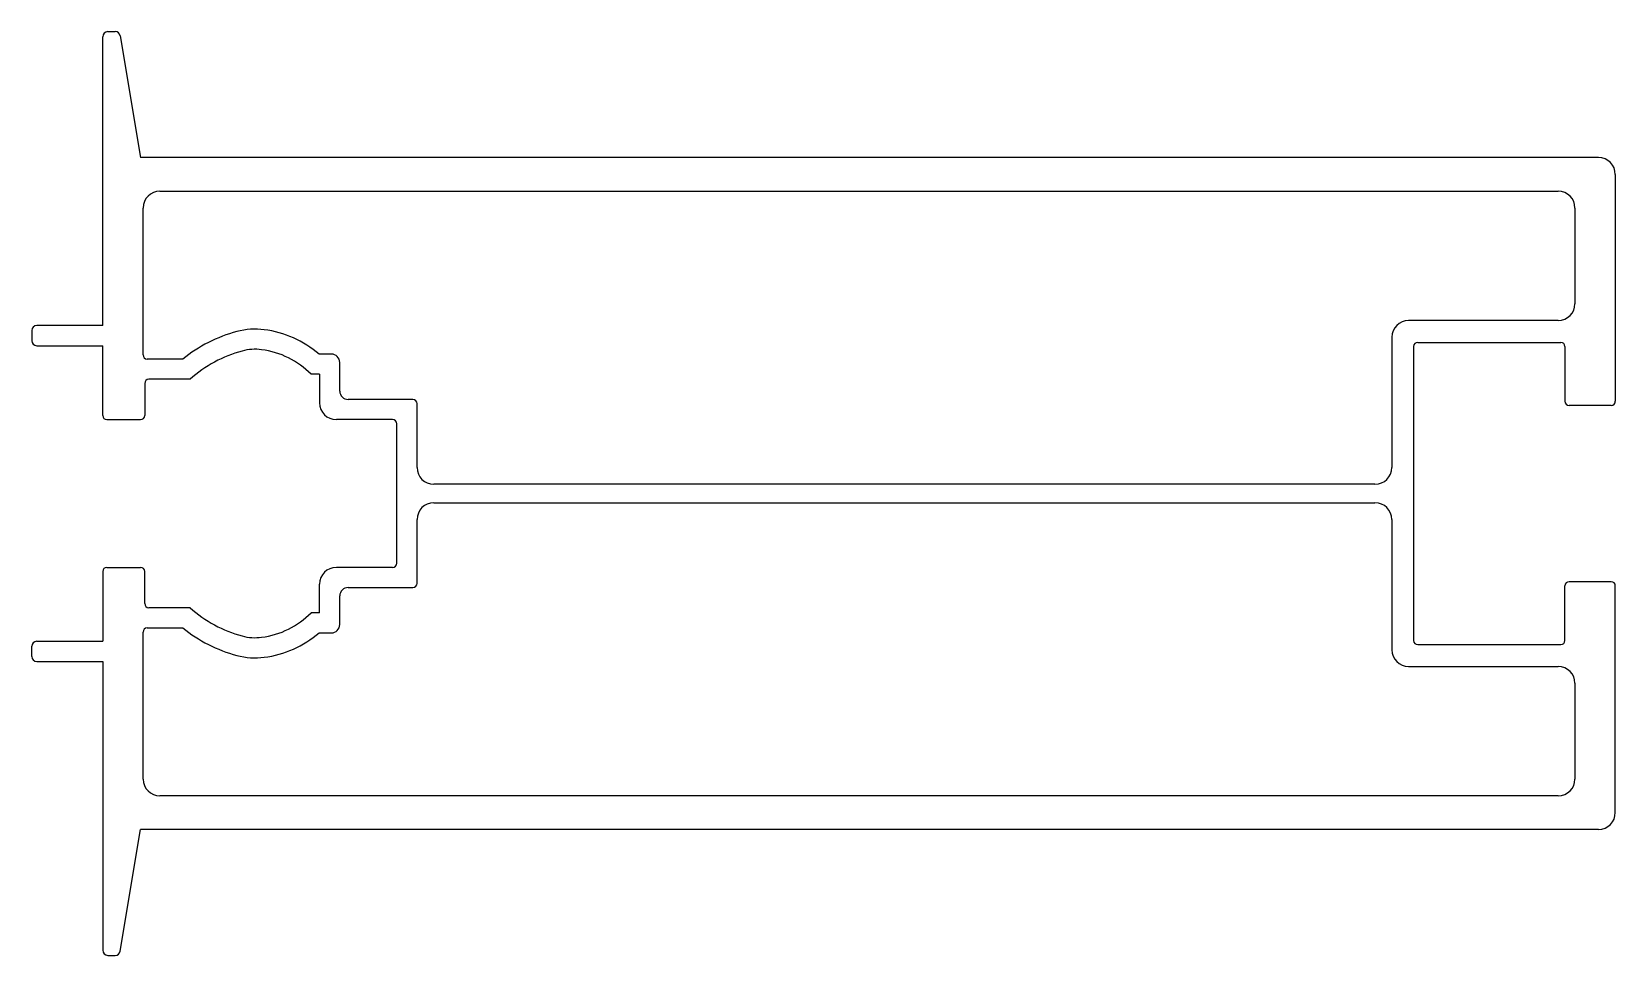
# Model space of a CAD drawing. Extents: x 301.7 to 396, y 755.5 to 810.5.
import ezdxf

# ---------------------------------------------------------------- set-up
doc = ezdxf.new("R2010")
doc.units = 0
doc.layers.get('0').update_dxf_attribs({"linetype": 'CONTINUOUS'})

msp = doc.modelspace()

# ---------------------------------------------------------------- linework, layer by layer
for p, q in [((306.269, 810.511), (306.715, 810.511)), ((305.969, 793.011), (305.969, 810.211)), ((307.01, 810.261), (308.219, 803.011)), ((394.969, 803.011), (308.219, 803.011)), ((395.969, 802.011), (395.969, 788.511)), ((309.369, 801.011), (392.569, 801.011)), ((308.369, 791.261), (308.369, 800.011)), ((393.569, 800.011), (393.569, 794.311)), ((301.74, 792.711), (301.74, 792.111)), ((305.969, 793.011), (302.04, 793.011)), ((392.569, 793.311), (383.669, 793.311)), ((302.04, 791.811), (305.969, 791.811)), ((305.969, 787.661), (305.969, 791.811)), ((382.669, 792.311), (382.669, 784.561)), ((383.969, 791.761), (383.969, 774.261)), ((384.219, 792.011), (392.719, 792.011)), ((392.969, 791.761), (392.969, 788.511)), ((310.726, 791.011), (308.619, 791.011)), ((319.569, 791.311), (318.839, 791.311)), ((320.069, 789.111), (320.069, 790.811)), ((311.169, 789.811), (308.719, 789.811)), ((318.869, 790.111), (318.367, 790.111)), ((318.869, 790.111), (318.869, 788.411)), ((308.469, 789.561), (308.469, 787.661)), ((324.419, 788.611), (320.569, 788.611)), ((324.669, 784.561), (324.669, 788.361)), ((395.719, 788.261), (393.219, 788.261)), ((306.219, 787.411), (308.219, 787.411)), ((323.219, 787.411), (319.869, 787.411)), ((323.469, 778.861), (323.469, 787.161)), ((381.669, 783.561), (325.669, 783.561)), ((325.669, 782.461), (381.669, 782.461)), ((324.669, 777.661), (324.669, 781.461)), ((382.669, 781.461), (382.669, 773.711)), ((305.969, 778.361), (305.969, 774.212)), ((306.219, 778.611), (308.219, 778.611)), ((308.469, 776.461), (308.469, 778.361)), ((323.219, 778.611), (319.869, 778.611)), ((318.869, 775.911), (318.869, 777.611)), ((320.569, 777.411), (324.419, 777.411)), ((392.969, 774.261), (392.969, 777.511)), ((395.719, 777.761), (393.219, 777.761)), ((395.969, 764.011), (395.969, 777.511)), ((320.069, 775.211), (320.069, 776.911)), ((311.169, 776.211), (308.719, 776.211)), ((318.869, 775.911), (318.367, 775.911)), ((308.369, 766.011), (308.369, 774.761)), ((308.619, 775.011), (310.726, 775.011)), ((318.839, 774.711), (319.569, 774.711)), ((301.74, 773.312), (301.74, 773.912)), ((302.04, 774.212), (305.969, 774.212)), ((384.219, 774.011), (392.719, 774.011)), ((302.04, 773.012), (305.969, 773.012)), ((305.969, 773.012), (305.969, 755.811)), ((383.669, 772.711), (392.569, 772.711)), ((393.569, 771.711), (393.569, 766.011)), ((392.569, 765.011), (309.369, 765.011)), ((307.01, 755.762), (308.219, 763.011)), ((394.969, 763.011), (308.219, 763.011)), ((306.269, 755.511), (306.715, 755.511))]:
    msp.add_line(p, q)
for centre, radius, start, end in [((306.269, 810.211), 0.3, 90, 180), ((306.715, 810.211), 0.3, 9.46232, 90), ((394.969, 802.011), 1, 360, 90), ((309.369, 800.011), 1, 90, 180), ((392.569, 800.011), 1, 0, 90), ((392.569, 794.311), 1, 270, 0), ((302.04, 792.711), 0.3, 90, 180), ((316.201, 784.247), 8.703, 104.95549, 128.98789), ((315.039, 788.597), 4.2, 82.67136, 104.95549), ((314.78, 786.579), 6.235, 49.37833, 82.67136), ((383.669, 792.311), 1, 90, 180), ((302.04, 792.111), 0.3, 180, 270), ((315.039, 788.597), 3, 82.67136, 104.95549), ((314.78, 786.579), 5.035, 44.5546, 82.67136), ((384.219, 791.761), 0.25, 90, 180), ((392.719, 791.761), 0.25, 0, 90), ((308.619, 791.261), 0.25, 180, 270), ((316.201, 784.247), 7.503, 104.95549, 132.12727), ((319.569, 790.811), 0.5, 0, 90), ((308.719, 789.561), 0.25, 90, 180), ((320.569, 789.111), 0.5, 180, 270), ((319.869, 788.411), 1, 180, 270), ((324.419, 788.361), 0.25, 0, 90), ((393.219, 788.511), 0.25, 180, 270), ((395.719, 788.511), 0.25, 270, 0), ((306.219, 787.661), 0.25, 180, 270), ((308.219, 787.661), 0.25, 270, 0), ((323.219, 787.161), 0.25, 0, 90), ((325.669, 784.561), 1, 180, 270), ((381.669, 784.561), 1, 270, 0), ((325.669, 781.461), 1, 90, 180), ((381.669, 781.461), 1, 0, 90), ((306.219, 778.361), 0.25, 90, 180), ((308.219, 778.361), 0.25, 0, 90), ((319.869, 777.611), 1, 90, 180), ((323.219, 778.861), 0.25, 270, 0), ((320.569, 776.911), 0.5, 90, 180), ((324.419, 777.661), 0.25, 270, 0), ((393.219, 777.511), 0.25, 90, 180), ((395.719, 777.511), 0.25, 0, 90), ((308.719, 776.461), 0.25, 180, 270), ((316.201, 781.776), 7.503, 227.87273, 255.04451), ((314.78, 779.444), 5.035, 277.32864, 315.4454), ((308.619, 774.761), 0.25, 90, 180), ((316.201, 781.776), 8.703, 231.01211, 255.04451), ((314.78, 779.444), 6.235, 277.32864, 310.62167), ((319.569, 775.211), 0.5, 270, 0), ((302.04, 773.912), 0.3, 90, 180), ((315.039, 777.426), 3, 255.04451, 277.32864), ((383.669, 773.711), 1, 180, 270), ((384.219, 774.261), 0.25, 180, 270), ((392.719, 774.261), 0.25, 270, 0), ((302.04, 773.312), 0.3, 180, 270), ((315.039, 777.426), 4.2, 255.04451, 277.32864), ((392.569, 771.711), 1, 0, 90), ((309.369, 766.011), 1, 180, 270), ((392.569, 766.011), 1, 270, 0), ((394.969, 764.011), 1, 270, 0), ((306.269, 755.811), 0.3, 180, 270), ((306.715, 755.811), 0.3, 270, 350.53768)]:
    msp.add_arc(centre, radius, start, end)

doc.saveas('drawing.dxf')
